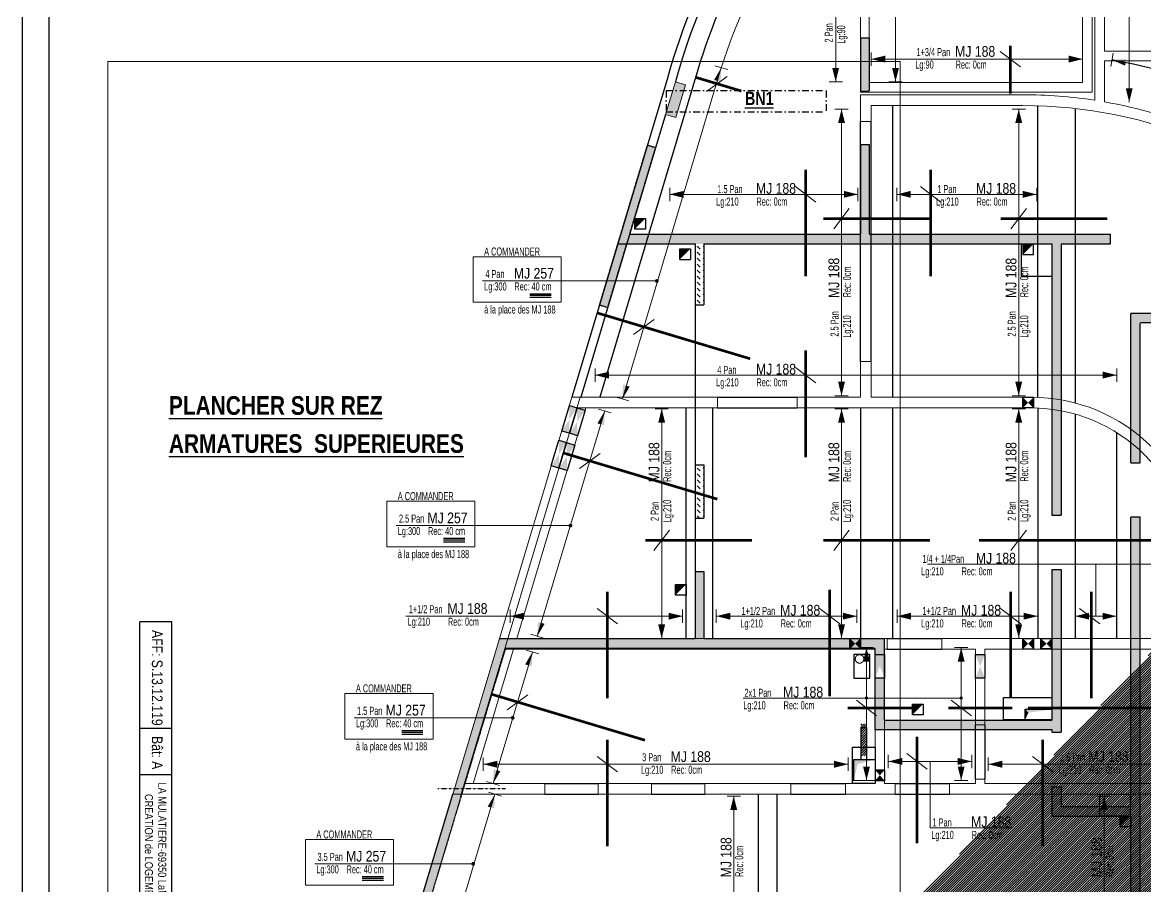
# Model space of a CAD drawing. Header units: millimetres. Extents: x 24633 to 31092, y -49771 to -45571.
# Drawn here: x 24633 to 26738, y -48162 to -46543 of the extents above; entities that cross this region are included whole.
import ezdxf
from ezdxf.enums import TextEntityAlignment as Align

# ---------------------------------------------------------------- set-up
doc = ezdxf.new("R2010")
doc.units = ezdxf.units.MM
for name, pattern in [('CACHE', [9.525, 6.35, -3.175]), ('CACHEX2', [19.05, 12.7, -6.35]), ('TIRETPTX2', [50.8, 25.4, -12.7, 0, -12.7])]:
    doc.linetypes.add(name, pattern=pattern)
for name, color, linetype in [('01_ARMA_INF', 50, 'Continuous'), ('01_cote_gen', 4, 'Continuous'), ('01_fenetres', 171, 'Continuous'), ('01_linteaux', 2, 'Continuous'), ('01_murs_sup', 2, 'CACHEX2'), ('01_poch_BN', 9, 'Continuous'), ('01_poch_poteaux', 250, 'Continuous'), ('01_resv', 32, 'Continuous'), ('01_texte', 230, 'Continuous'), ('prlm-CALORIFUGE', 114, 'Continuous')]:
    doc.layers.add(name, color=color, linetype=linetype)
doc.layers.add('01_murs_coup', color=5, linetype='Continuous', lineweight=60)
doc.layers.add('01_résv', color=32, linetype='Continuous', lineweight=9)
doc.styles.add('impact', font='impact.ttf')
doc.styles.add('PATIO', font='ARIALN.TTF')
doc.styles.add('STYLE2', font='ARIALN.TTF')
doc.styles.add('Titre', font='ariblk.ttf')
pattern_1 = [(135, (-12936.2255, -36505.928), (-11.2253202, 9e-16), [7.9375, -7.9375])]

msp = doc.modelspace()

# ---------------------------------------------------------------- hatches: boundary and pattern name
at = {"layer": '01_murs_sup'}
h = msp.add_hatch(dxfattribs=at)
h.set_pattern_fill('DASH', color=256, scale=2.5, angle=135)
h.set_pattern_definition(pattern_1)
h.paths.add_polyline_path([(26619.22, -45825.61), (26614.34, -45810.36, 0.053996), (26373.87, -45928.81), (26382.98, -45941.97, -0.0537335)])
h.paths.add_polyline_path([(26220.1, -46065.36, -0.0212749), (26300.78, -45998.91), (26291.66, -45985.75, 0.0228439), (26204.1, -46058.25), (26204.1, -46271.71), (26220.1, -46271.71)])
h.paths.add_polyline_path([(27574.11, -45735.74), (27098.07, -45735.74), (27098.07, -45751.74), (27558.11, -45751.74), (27558.11, -45795.75), (27574.11, -45795.75)])
h.paths.add_polyline_path([(27887.11, -46130.75), (27574.11, -46130.75), (27574.11, -46095.75), (27558.11, -46095.75), (27558.11, -46531.73), (27510.11, -46531.73), (27510.11, -46551.73), (27558.11, -46551.73), (27558.11, -46939.73), (27523.11, -46939.73), (27523.11, -46957.73), (27936.11, -46957.73), (27936.11, -46939.73), (27576.11, -46939.73), (27576.11, -46146.75), (27871.11, -46146.75), (27871.11, -46203.76), (27887.11, -46203.76)])
h = msp.add_hatch(dxfattribs=at)
h.set_pattern_fill('DASH', color=256, scale=2.5, angle=135)
h.set_pattern_definition(pattern_1)
h.paths.add_polyline_path([(26826.11, -45769.9, -0.0351438), (26997.67, -45751.75), (26997.67, -45744.68), (26997.52, -45735.74, 0.0587084), (26709.58, -45779.89), (26714.46, -45795.14, -0.0191623), (26806.11, -45773.63), (26806.11, -46614.68), (27015.11, -46614.68), (27015.11, -46939.73), (26774.11, -46939.73), (26774.11, -46957.73), (27033.11, -46957.73), (27033.11, -46909.73), (27208.11, -46909.73), (27208.11, -46706.73), (27373.11, -46706.73), (27373.11, -46909.73), (27393.11, -46909.73), (27393.11, -46684.73), (27373.11, -46684.73), (27373.11, -46690.73), (27033.11, -46690.73), (27033.11, -46350.73), (27373.11, -46350.73), (27373.11, -46551.73), (27408.11, -46551.73), (27408.11, -46531.73), (27393.11, -46531.73), (27393.11, -46330.73), (27015.11, -46330.73), (27015.11, -46596.68), (26826.11, -46596.68)])
h.paths.add_polyline_path([(27106.11, -46710.73), (27106.11, -46889.73), (27033.11, -46889.73), (27033.11, -46710.73)], flags=16)
h.paths.add_polyline_path([(27188.11, -46710.73), (27188.11, -46889.73), (27124.11, -46889.73), (27124.11, -46710.73)], flags=16)
h.paths.add_polyline_path([(27960.11, -46330.73), (27887.11, -46330.73), (27887.11, -46303.76), (27871.11, -46303.76), (27871.11, -46346.73), (27960.11, -46346.73)])
h.paths.add_polyline_path([(28235.11, -46330.73), (28060.11, -46330.73), (28060.11, -46346.73), (28235.11, -46346.73)], flags=17)
h.paths.add_polyline_path([(28581.11, -46130.73), (28565.11, -46130.73), (28565.11, -46330.73), (28435.11, -46330.73), (28435.11, -46346.73), (28565.11, -46346.73), (28565.11, -46939.73), (28038.11, -46939.73), (28038.11, -46957.73), (28581.11, -46957.73)])
h = msp.add_hatch(dxfattribs=at)
h.set_pattern_fill('DASH', color=256, scale=2.5, angle=135)
h.set_pattern_definition(pattern_1)
h.paths.add_polyline_path([(26220.1, -46571.71), (26204.1, -46571.71), (26204.1, -46671.71), (26220.1, -46671.71)])
h.paths.add_polyline_path([(26220.1, -46771.71), (26204.1, -46771.71), (26204.1, -46939.73), (25771.31, -46939.73), (25820.07, -46777.3), (25804.75, -46772.7), (25714.72, -47072.62), (25730.04, -47077.22), (25765.91, -46957.73), (25894.07, -46957.73), (25910.07, -46957.73), (26562.11, -46957.73), (26562.11, -47465.73), (26580.11, -47465.73), (26580.11, -46957.73), (26672.11, -46957.73), (26672.11, -46939.73), (26220.1, -46939.73)])
h = msp.add_hatch(dxfattribs=at)
h.set_pattern_fill('DASH', color=256, scale=2.5, angle=135)
h.set_pattern_definition(pattern_1)
h.paths.add_polyline_path([(25910.07, -46957.73), (25894.07, -46957.73), (25894.07, -47071.71), (25910.07, -47071.71)])
h = msp.add_hatch(dxfattribs=at)
h.set_pattern_fill('DASH', color=256, scale=2.5, angle=135)
h.set_pattern_definition(pattern_1)
h.paths.add_polyline_path([(27805.51, -47087.73), (26710.11, -47087.73), (26710.11, -47367.73), (26728.11, -47367.73), (26728.11, -47105.73), (27185.11, -47105.73), (27185.11, -47373.73), (27558.11, -47373.73), (27558.11, -47698.73), (27495.11, -47698.73), (27495.11, -47714.73), (27558.11, -47714.73), (27558.11, -47922.74), (27574.11, -47922.74), (27574.11, -47714.73), (27782.11, -47714.73), (27782.11, -47698.73), (27576.11, -47698.73), (27576.11, -47355.73), (27203.11, -47355.73), (27203.11, -47105.73), (27805.51, -47105.73)])
h.paths.add_polyline_path([(26728.11, -47469.73), (26710.11, -47469.73), (26710.11, -48011.63), (26580.11, -48011.63), (26580.11, -47974.73), (26562.11, -47974.73), (26562.11, -48029.63), (26710.11, -48029.63), (26710.11, -48387.71), (26517.11, -48387.97), (26517.11, -48403.97), (26710.11, -48403.71), (26710.11, -48663.71), (27297.11, -48663.71), (27297.11, -48447.73), (27281.11, -48447.73), (27281.11, -48647.71), (26728.11, -48647.71)])
h.paths.add_polyline_path([(27297.11, -47714.73), (27395.11, -47714.73), (27395.11, -47698.73), (27281.11, -47698.73), (27186.59, -47698.73), (27186.59, -47714.73), (27281.11, -47714.73), (27281.11, -47747.73), (27297.11, -47747.73)], flags=17)
h = msp.add_hatch(dxfattribs=at)
h.set_pattern_fill('DASH', color=256, scale=2.5, angle=135)
h.set_pattern_definition(pattern_1)
h.paths.add_polyline_path([(25910.07, -47371.71), (25894.07, -47371.71), (25894.07, -47471.71), (25910.07, -47471.71)])
h = msp.add_hatch(dxfattribs=at)
h.set_pattern_fill('DASH', color=256, scale=2.5, angle=135)
h.set_pattern_definition(pattern_1)
h.paths.add_polyline_path([(26580.11, -47567.73), (26562.11, -47567.73), (26562.11, -47849.73), (26249.07, -47849.73), (26249.07, -47697.73), (25910.07, -47697.73), (25910.07, -47571.71), (25894.07, -47571.71), (25894.07, -47697.73), (25527.07, -47697.73), (25237.1, -48663.71), (26028.07, -48663.71), (26028.07, -48403.71), (26217.11, -48403.71), (26217.11, -48387.71), (26012.07, -48387.71), (26012.07, -48647.71), (25258.61, -48647.71), (25538.38, -47715.73), (26231.07, -47715.73), (26231.07, -47867.73), (26562.11, -47867.73), (26562.11, -47872.73), (26580.11, -47872.73)])
at = {"layer": '01_poch_poteaux'}
h = msp.add_hatch(color=256, dxfattribs=at)
h.dxf.hatch_style = 1
h.paths.add_polyline_path([(25876.01, -46660.03), (25856.85, -46654.28), (25838.53, -46715.31), (25857.69, -46721.06)])
at = {"layer": '01_résv'}
h = msp.add_hatch(dxfattribs=at)
h.set_pattern_fill('ANSI31', color=256)
h.set_pattern_definition([(45, (22372.7475, -51232.9677), (-2.245064, 2.245064), [])])
h.paths.add_polyline_path([(28613.02, -47196.73), (28613.02, -47226.77), (28623.02, -47226.77), (28623.02, -47196.8)], flags=17)
h.paths.add_polyline_path([(26984.75, -46665.65), (26984.75, -46735.65), (26994.75, -46735.65), (26994.75, -46665.65)])
h.paths.add_polyline_path([(27215.94, -47126.1), (27216.34, -47186.1), (27226.34, -47186.1), (27225.94, -47126.1)], flags=17)
h.paths.add_polyline_path([(26985.48, -47121.01), (26915.48, -47121.01), (26915.48, -47131.01), (26985.48, -47131.01)], flags=17)
h.paths.add_polyline_path([(27005.48, -47121.01), (27065.48, -47121.01), (27065.48, -47131.01), (27005.48, -47131.01)], flags=17)
h.paths.add_polyline_path([(26204.56, -47916.58), (26204.56, -47856.58), (26214.56, -47856.58), (26214.56, -47916.58)], flags=17)
h.paths.add_polyline_path([(26935.81, -46586.64), (26875.81, -46586.64), (26875.81, -46576.64), (26935.81, -46576.64)])
edge = h.paths.add_edge_path()
edge.add_line((29218.69, -47274.71), (29258.69, -47274.71))
edge.add_line((29258.69, -47274.71), (29287.3, -47303))
edge.add_line((29287.3, -47303), (29290.45, -47299.85))
edge.add_line((29290.45, -47299.85), (29293.82, -47296.48))
edge.add_line((29293.82, -47296.48), (29294.37, -47295.93))
edge.add_line((29294.37, -47295.93), (29259.71, -47261.27))
edge.add_line((29219.04, -47274.71), (29219.04, -47264.71))
edge.add_line((29219.04, -47264.71), (29263.16, -47264.71))
edge.add_line((28610.74, -46841.58), (28610.64, -46841.58))
edge.add_line((28610.64, -46841.58), (28610.65, -46818.53))
edge.add_line((28610.65, -46818.53), (28620.65, -46818.53))
edge.add_line((28620.65, -46818.53), (28620.75, -46848.57))
edge.add_line((28620.75, -46848.57), (28610.64, -46848.51))
edge.add_line((27587.89, -46841.58), (27587.79, -46841.58))
edge.add_line((27587.79, -46841.58), (27587.79, -46811.58))
edge.add_line((27587.79, -46811.58), (27597.79, -46811.58))
edge.add_line((27597.79, -46811.58), (27597.79, -46841.58))
edge.add_line((27597.79, -46841.58), (27587.79, -46841.58))
edge.add_line((25896.58, -48618.71), (25979.98, -48618.73))
edge.add_line((25979.98, -48618.73), (25980.38, -48628.69))
edge.add_line((25980.38, -48628.69), (25900.38, -48628.67))
edge.add_line((25900.38, -48628.67), (25899.97, -48622.07))
h.paths.add_polyline_path([(29294.55, -46743.81), (29287.48, -46736.74), (29258.8, -46765.03), (29218.8, -46765.03), (29218.8, -46775.03), (29262.94, -46775.03)])

# ---------------------------------------------------------------- linework, layer by layer
at = {"layer": '01_ARMA_INF', "linetype": 'CACHE', "lineweight": 0, "ltscale": 4, "const_width": 5, "flags": 128}
for points in [[(26484.48, -46586.52), (26484.48, -46676.52)], [(25894.45, -46645.66), (25980.66, -46671.5)], [(26100.97, -46818.76), (26100.97, -47018.76)], [(26335.09, -46818.76), (26335.09, -47018.76)], [(26134.2, -46910.78), (26334.2, -46910.78)], [(26466.22, -46910.78), (26666.22, -46910.78)], [(25709.82, -47086.92), (25996.94, -47172.96)], [(26100.97, -47157.37), (26100.97, -47357.37)], [(25648.45, -47349.93), (25935.57, -47435.98)], [(25800.46, -47513.1), (26000.46, -47513.1)], [(26134.2, -47513.1), (26334.2, -47513.1)], [(26426.11, -47513.1), (26926.11, -47513.1)], [(26146.34, -47605.57), (26146.34, -47805.57)], [(25729.66, -47609.01), (25729.66, -47809.01)], [(26485.23, -47609.01), (26485.23, -47809.01)], [(26636.15, -47609.01), (26636.15, -47809.01)], [(25512.88, -47801.57), (25800, -47887.62)], [(26179.88, -47827.22), (26299.88, -47827.22)], [(26368.1, -47827.22), (26488.1, -47827.22)], [(26517.43, -47827.22), (26907.44, -47827.22)], [(25729.66, -47886.38), (25729.66, -48086.38)], [(26309.43, -47881.01), (26309.43, -48081.01)], [(26545.13, -47886.38), (26545.13, -48086.38)]]:
    msp.add_lwpolyline(points, dxfattribs=at)
at = {"layer": '01_cote_gen'}
for p in [(24633.43, -48285.95), (24633.43, -49770.95)]:
    msp.add_line(p, (24633.43, -45570.95), dxfattribs=at)
at = {"layer": '01_fenetres', "ltscale": 30}
for p, q in [((24853.11, -48665.85), (24853.11, -47665.85)), ((24913.11, -47665.85), (24863.11, -47665.85)), ((24913.11, -48665.85), (24913.11, -47665.85)), ((24913.11, -47865.85), (24853.11, -47865.85)), ((24913.11, -47952.28), (24853.11, -47952.28))]:
    msp.add_line(p, q, dxfattribs=at)
at = {"layer": '01_linteaux'}
for p, q in [((25841.51, -46649.74), (25662.94, -47245.09)), ((25889.72, -46663.01), (25715.14, -47245.09)), ((26264.1, -47245.09), (26264.1, -46698.4)), ((26536.11, -47245.31), (26536.11, -46698.87)), ((25838.63, -46715.72), (25679.65, -47245.09)), ((26606.11, -46704.03), (26606.11, -47255.78)), ((26204.1, -47178.4), (26204.1, -46728.4)), ((26224.1, -47178.4), (26224.1, -46728.4)), ((25936.07, -47245.09), (26085.07, -47245.09)), ((25877.07, -47696.73), (25877.07, -47265.09)), ((25927.07, -47696.73), (25927.07, -47265.09)), ((25936.07, -47265.09), (26085.07, -47265.09)), ((26204.1, -47265.09), (26204.1, -47696.73)), ((26264.1, -47696.73), (26264.1, -47265.09)), ((26536.11, -47265.33), (26536.11, -47696.73)), ((26606.11, -47276.52), (26606.11, -47696.73)), ((26684.11, -47696.73), (26684.11, -47311.33)), ((26254.07, -47696.73), (26356.07, -47696.73)), ((26254.07, -47716.73), (26356.07, -47716.73)), ((26419.07, -47960.73), (26419.07, -47858.73)), ((26437.07, -47858.73), (26437.07, -47960.73)), ((25612.05, -47968.73), (25712.05, -47968.73)), ((25812.05, -47968.73), (25912.05, -47968.73)), ((26073.44, -47968.73), (26175.44, -47968.73)), ((26268.55, -47968.73), (26370.55, -47968.73)), ((25237.1, -48663.71), (25439.72, -47988.73)), ((25612.05, -47988.73), (25712.05, -47988.73)), ((25812.05, -47988.73), (25912.05, -47988.73)), ((26012.07, -47988.73), (26012.07, -48638.71)), ((26047.07, -47988.73), (26047.07, -48385.69)), ((26073.44, -47988.73), (26175.44, -47988.73)), ((26268.55, -47988.73), (26370.55, -47988.73))]:
    msp.add_line(p, q, dxfattribs=at)
at = {"layer": '01_linteaux', "linetype": 'TIRETPTX2', "ltscale": 0.5}
for p, q in [((25839.47, -46670.62), (26139.47, -46670.62)), ((25839.47, -46670.62), (25839.47, -46710.62)), ((26139.47, -46670.62), (26139.47, -46710.62)), ((25839.47, -46710.62), (26139.47, -46710.62))]:
    msp.add_line(p, q, dxfattribs=at)
at = {"layer": '01_linteaux', "linetype": 'TIRETPTX2', "ltscale": 0.01}
msp.add_line((25538.38, -47978.73), (25412.07, -47978.73), dxfattribs=at)
at = {"layer": '01_linteaux'}
for radius, start, end in [(1243.96, 150.25949, 164.61784), (1193.96, 147.95599, 164.61784), (1227.96, 150.28537, 164.63513)]:
    msp.add_arc((27040.91, -46979.71), radius, start, end, dxfattribs=at)
at = {"layer": '01_murs_coup', "linetype": 'Continuous', "lineweight": 18}
for p, q in [((26661.15, -46596.68), (26661.15, -46214.4)), ((26661.15, -46596.68), (26661.15, -46214.4)), ((26661.15, -46214.4), (26661.15, -46596.68)), ((26643.15, -46688.84), (26643.15, -46232.4)), ((26620.1, -46255.4), (26620.1, -46655.4)), ((26638.1, -46237.4), (26638.1, -46673.4)), ((26204.1, -46510.4), (26204.1, -46673.4)), ((26220.1, -46510.4), (26220.1, -46655.4)), ((26661.15, -46596.68), (27015.11, -46596.68)), ((26661.15, -46614.68), (27015.11, -46614.68)), ((26661.15, -46688.75), (26661.15, -46614.68)), ((26661.15, -46691.81), (26661.15, -46614.68)), ((25856.94, -46653.99), (25838.53, -46715.31)), ((25856.94, -46653.99), (25876.1, -46659.74)), ((26620.1, -46655.4), (26220.1, -46655.4)), ((25876.1, -46659.74), (25857.69, -46721.06)), ((26638.1, -46673.4), (26204.1, -46673.4)), ((26507.61, -46678.4), (26204.1, -46678.4)), ((26204.1, -46678.4), (26204.1, -46728.4)), ((26507.61, -46698.4), (26224.1, -46698.4)), ((26224.1, -46698.4), (26224.1, -46728.4)), ((25838.53, -46715.31), (25857.69, -46721.06)), ((26204.1, -46728.4), (26224.1, -46728.4)), ((26224.1, -47178.4), (26204.1, -47178.4)), ((26204.1, -47178.4), (26204.1, -47245.09)), ((26224.1, -47245.09), (26224.1, -47178.4)), ((25662.95, -47245.09), (25237.1, -48663.71)), ((25454.09, -47993.04), (25678.6, -47245.09)), ((25936.07, -47245.09), (25662.94, -47245.09)), ((25678.6, -47245.09), (25662.94, -47245.09)), ((25936.07, -47245.09), (25936.07, -47265.09)), ((26204.1, -47245.09), (26085.07, -47245.09)), ((26085.07, -47245.09), (26085.07, -47265.09)), ((26523.8, -47245.09), (26224.1, -47245.09)), ((25559.74, -47696.73), (25689.31, -47265.09)), ((25936.07, -47265.09), (25673.65, -47265.09)), ((26523.8, -47265.09), (26085.07, -47265.09)), ((25544.08, -47696.73), (26254.07, -47696.73)), ((26254.07, -47716.73), (26254.07, -47696.73)), ((26356.07, -47696.73), (26824.1, -47696.73)), ((26356.07, -47716.73), (26356.07, -47696.73)), ((25478.09, -47968.73), (25553.73, -47716.73)), ((25538.07, -47716.73), (26231.07, -47716.73)), ((26231.07, -47968.73), (26231.07, -47716.73)), ((26249.07, -47716.73), (26254.07, -47716.73)), ((26249.07, -47968.73), (26249.07, -47716.73)), ((26356.07, -47716.73), (26419.07, -47716.73)), ((26419.07, -47858.73), (26419.07, -47716.73)), ((26437.07, -47716.73), (26824.1, -47716.73)), ((26437.07, -47858.73), (26437.07, -47716.73)), ((26437.07, -47858.73), (26419.07, -47858.73)), ((26419.07, -47968.73), (26419.07, -47960.73)), ((26437.07, -47960.73), (26419.07, -47960.73)), ((26437.07, -47968.73), (26437.07, -47960.73)), ((25462.43, -47968.73), (25612.05, -47968.73)), ((25478.09, -47968.73), (25612.05, -47968.73)), ((25612.05, -47968.73), (25612.05, -47988.73)), ((25712.05, -47968.73), (25812.05, -47968.73)), ((25712.05, -47968.73), (25712.05, -47988.73)), ((25812.05, -47968.73), (25812.05, -47988.73)), ((25912.05, -47968.73), (26073.44, -47968.73)), ((25912.05, -47968.73), (25912.05, -47988.73)), ((26073.44, -47988.73), (26073.44, -47968.73)), ((26175.44, -47968.73), (26231.07, -47968.73)), ((26175.44, -47968.73), (26175.44, -47988.73)), ((26249.07, -47968.73), (26268.55, -47968.73)), ((26268.55, -47988.73), (26268.55, -47968.73)), ((26370.55, -47968.73), (26419.07, -47968.73)), ((26370.55, -47988.73), (26370.55, -47968.73)), ((26437.07, -47968.73), (26824.1, -47968.73)), ((25439.72, -47988.73), (25612.05, -47988.73)), ((25712.05, -47988.73), (25812.05, -47988.73)), ((25912.05, -47988.73), (26073.44, -47988.73)), ((26175.44, -47988.73), (26268.55, -47988.73)), ((26370.55, -47988.73), (27316.01, -47988.73))]:
    msp.add_line(p, q, dxfattribs=at)
for points in [[(25478.13, -46981.82), (25643.09, -46981.82), (25643.09, -47067.22), (25478.13, -47067.22)], [(25316.26, -47440.01), (25481.22, -47440.01), (25481.22, -47525.41), (25316.26, -47525.41)], [(25237.78, -47800.18), (25402.74, -47800.18), (25402.74, -47885.59), (25237.78, -47885.59)], [(25163.66, -48073.79), (25328.62, -48073.79), (25328.62, -48159.2), (25163.66, -48159.2)]]:
    msp.add_lwpolyline(points, close=True, dxfattribs=at)
for centre, radius, start, end in [((26507.61, -47563.9), 885.5, 81.19582, 90), ((26507.61, -47563.9), 865.5, 0, 90), ((26507.61, -47563.9), 885.5, 55.0317, 80.01528), ((26523.84, -47565.35), 320.26, 359.7314, 90.00782), ((26523.84, -47565.35), 300.26, 359.72104, 90.00834)]:
    msp.add_arc(centre, radius, start, end, dxfattribs=at)
at = {"layer": '01_murs_sup', "ltscale": 0.05}
for p, q in [((26204.1, -46571.71), (26204.1, -46671.71)), ((26204.1, -46571.71), (26220.1, -46571.71)), ((26220.1, -46571.71), (26220.1, -46671.71)), ((26204.1, -46671.71), (26220.1, -46671.71)), ((25714.72, -47072.62), (25804.75, -46772.7)), ((25771.31, -46939.73), (25820.07, -46777.3)), ((25804.75, -46772.7), (25820.07, -46777.3)), ((26204.1, -46771.71), (26204.1, -46939.73)), ((26204.1, -46771.71), (26220.1, -46771.71)), ((26220.1, -46771.71), (26220.1, -46939.73)), ((25771.31, -46939.73), (26204.1, -46939.73)), ((26220.1, -46939.73), (26672.11, -46939.73)), ((26672.11, -46957.73), (26672.11, -46939.73)), ((25730.04, -47077.22), (25765.91, -46957.73)), ((25749.24, -46957.73), (25894.07, -46957.73)), ((25894.07, -46957.73), (25894.07, -47071.71)), ((25910.07, -46957.73), (25910.07, -47071.71)), ((25910.07, -46957.73), (26562.11, -46957.73)), ((26562.11, -46957.73), (26562.11, -47465.73)), ((26562.11, -46957.73), (26562.11, -47465.73)), ((26580.11, -46957.73), (26580.11, -47465.73)), ((26580.11, -46957.73), (26580.11, -47465.73)), ((26580.11, -46957.73), (26672.11, -46957.73)), ((25730.04, -47077.22), (25714.72, -47072.62)), ((25894.07, -47071.71), (25894.07, -47471.71)), ((25894.07, -47071.71), (25910.07, -47071.71)), ((26710.11, -47087.73), (27805.51, -47087.73)), ((26710.11, -47367.73), (26710.11, -47087.73)), ((26728.11, -47367.73), (26728.11, -47105.73)), ((27185.11, -47105.73), (26728.11, -47105.73)), ((25894.07, -47371.71), (25910.07, -47371.71)), ((25910.07, -47371.71), (25910.07, -47471.71)), ((26710.11, -47367.73), (26728.11, -47367.73)), ((25894.07, -47471.71), (25894.07, -47697.73)), ((25894.07, -47471.71), (25910.07, -47471.71)), ((26562.11, -47465.73), (26580.11, -47465.73)), ((26728.11, -47469.73), (26710.11, -47469.73)), ((26710.11, -48011.63), (26710.11, -47469.73)), ((26728.11, -48647.71), (26728.11, -47469.73)), ((25894.07, -47571.71), (25910.07, -47571.71)), ((25910.07, -47571.71), (25910.07, -47697.73)), ((26562.11, -47567.73), (26562.11, -47849.73)), ((26562.11, -47567.73), (26580.11, -47567.73)), ((26580.11, -47567.73), (26580.11, -47872.73)), ((25894.07, -47697.73), (25527.07, -47697.73)), ((26249.07, -47697.73), (25910.07, -47697.73)), ((26249.07, -47849.73), (26249.07, -47697.73)), ((25538.38, -47715.73), (25258.61, -48647.71)), ((26231.07, -47715.73), (25538.38, -47715.73)), ((26231.07, -47867.73), (26231.07, -47715.73)), ((26249.07, -47849.73), (26562.11, -47849.73)), ((26231.07, -47867.73), (26562.11, -47867.73)), ((26562.11, -47867.73), (26562.11, -47872.73)), ((26562.11, -47872.73), (26580.11, -47872.73)), ((26562.11, -47974.73), (26562.11, -48029.63)), ((26562.11, -47974.73), (26580.11, -47974.73)), ((26580.11, -47974.73), (26580.11, -48011.63)), ((26580.11, -48011.63), (26710.11, -48011.63)), ((26562.11, -48029.63), (26710.11, -48029.63)), ((26710.11, -48388.01), (26710.11, -48029.73))]:
    msp.add_line(p, q, dxfattribs=at)
at = {"layer": '01_poch_BN'}
msp.add_line((24913.11, -47665.85), (24853.11, -47665.85), dxfattribs=at)
at = {"layer": '01_resv'}
for p, q in [((25781.1, -46930.08), (25781.1, -46910.08)), ((25781.1, -46910.08), (25801.1, -46910.08)), ((25801.1, -46930.08), (25781.1, -46930.08)), ((25801.1, -46910.08), (25801.1, -46930.08)), ((25865.12, -46987.07), (25865.12, -46967.07)), ((25865.12, -46967.07), (25885.12, -46967.07)), ((25885.12, -46967.07), (25885.12, -46987.07)), ((26508.14, -46957.97), (26508.14, -46977.97)), ((26508.14, -46957.97), (26528.14, -46957.97)), ((26528.14, -46977.97), (26528.14, -46957.97)), ((25865.12, -46987.07), (25885.12, -46987.07)), ((26508.14, -46977.97), (26528.14, -46977.97)), ((26508.04, -47245.12), (26528.01, -47245.12)), ((26508.04, -47265.08), (26508.04, -47245.12)), ((26528.01, -47245.12), (26528.01, -47265.08)), ((25643.95, -47308.38), (25658.32, -47260.49)), ((25672.69, -47264.8), (25658.31, -47312.69)), ((25658.31, -47312.69), (25672.69, -47264.8)), ((25658.32, -47260.49), (25672.69, -47264.8)), ((25672.69, -47264.8), (25688.01, -47269.4)), ((26528.01, -47265.08), (26508.04, -47265.08)), ((25688.01, -47269.4), (25673.64, -47317.29)), ((25658.31, -47312.69), (25643.95, -47308.38)), ((25624.27, -47373.68), (25638.64, -47325.79)), ((25638.64, -47325.79), (25653.14, -47330.15)), ((25638.64, -47378), (25653.01, -47330.11)), ((25653.14, -47330.15), (25638.7, -47378.02)), ((25653.01, -47330.11), (25668.4, -47334.73)), ((25673.64, -47317.29), (25658.31, -47312.69)), ((25668.4, -47334.73), (25654.03, -47382.62)), ((25638.7, -47378.02), (25624.27, -47373.68)), ((25654.03, -47382.62), (25638.64, -47378)), ((25857.07, -47595.73), (25877.07, -47595.73)), ((25857.07, -47615.73), (25857.07, -47595.73)), ((25877.07, -47595.73), (25877.07, -47615.73)), ((25877.07, -47615.73), (25857.07, -47615.73)), ((26184.1, -47696.73), (26204.1, -47696.73)), ((26184.1, -47716.73), (26184.1, -47696.73)), ((26204.1, -47696.73), (26204.1, -47716.73)), ((26508.04, -47716.73), (26508.04, -47696.76)), ((26508.04, -47696.76), (26528.01, -47696.76)), ((26528.01, -47696.76), (26528.01, -47716.72)), ((26542.04, -47716.7), (26542.04, -47696.73)), ((26542.04, -47696.73), (26562.11, -47696.73)), ((26562.11, -47696.73), (26562.11, -47716.69)), ((26204.1, -47716.73), (26184.1, -47716.73)), ((26231.07, -47771.65), (26231.07, -47726.73)), ((26231.07, -47726.73), (26249.07, -47726.73)), ((26249.07, -47726.73), (26249.07, -47771.65)), ((26419.07, -47726.73), (26437.07, -47726.73)), ((26419.07, -47771.65), (26419.07, -47726.73)), ((26437.07, -47726.73), (26437.07, -47771.65)), ((26528.01, -47716.72), (26508.04, -47716.72)), ((26562.11, -47716.69), (26542.04, -47716.69)), ((26249.07, -47771.65), (26231.07, -47771.65)), ((26437.07, -47771.65), (26419.07, -47771.65)), ((26301.07, -47819.74), (26321.07, -47819.74)), ((26301.07, -47839.74), (26301.07, -47819.74)), ((26321.07, -47819.74), (26321.07, -47839.74)), ((26512.11, -47849.64), (26512.11, -47829.64)), ((26512.11, -47829.64), (26562.11, -47829.64)), ((26562.11, -47829.64), (26562.11, -47849.64)), ((26321.07, -47839.74), (26301.07, -47839.74)), ((26562.11, -47849.64), (26512.11, -47849.64)), ((26205.06, -47923.73), (26205.06, -47863.73)), ((26205.06, -47863.73), (26215.06, -47863.73)), ((26215.06, -47863.73), (26215.06, -47923.73)), ((26191.07, -47963.73), (26191.07, -47923.73)), ((26191.07, -47923.73), (26231.07, -47923.73)), ((26231.07, -47923.73), (26231.07, -47963.34)), ((26231.07, -47943.34), (26249.07, -47943.34)), ((26249.07, -47943.73), (26249.07, -47963.73)), ((26231.07, -47963.34), (26191.07, -47963.73)), ((26231.07, -47963.34), (26249.07, -47963.34)), ((26690.11, -48049.73), (26690.11, -48029.73)), ((26690.11, -48029.73), (26710.11, -48029.73)), ((26710.11, -48029.73), (26710.11, -48049.73)), ((26710.11, -48049.73), (26690.11, -48049.73))]:
    msp.add_line(p, q, dxfattribs=at)
for points in [[(26505.58, -46957.76), (26562.59, -46957.73), (26562.59, -47018.73), (26505.58, -47018.73)], [(26191.61, -47771.65), (26221, -47771.65), (26221, -47726.73), (26191.61, -47726.73)], [(26471.59, -47807.64), (26562.59, -47807.64), (26562.59, -47849.64), (26471.59, -47849.64)], [(26189.07, -47900.65), (26231.07, -47900.65), (26231.07, -47968.73), (26189.07, -47968.73)], [(26652.59, -47988.73), (26709.22, -47988.73), (26709.22, -48029.73), (26652.59, -48029.73)]]:
    msp.add_lwpolyline(points, close=True, dxfattribs=at)
for points in [[(25781.1, -46930.08), (25781.1, -46910.08), (25801.1, -46910.08)], [(25865.12, -46987.07), (25865.12, -46967.07), (25885.12, -46967.07)], [(26508.14, -46977.97), (26508.14, -46957.97), (26528.14, -46957.97)], [(26508.04, -47245.12), (26508.04, -47265.08), (26528.01, -47265.08), (26528.29, -47245.12)], [(25643.95, -47308.38), (25658.31, -47312.69), (25672.69, -47264.8), (25658.32, -47260.49)], [(25658.31, -47312.69), (25673.64, -47317.29), (25688.01, -47269.4), (25672.69, -47264.8)], [(25624.34, -47373.7), (25638.7, -47378.02), (25653.14, -47330.15), (25638.71, -47325.81)], [(25638.7, -47378.02), (25654.03, -47382.62), (25668.4, -47334.73), (25653.08, -47330.13)], [(25857.07, -47615.73), (25857.07, -47595.73), (25877.07, -47595.73)], [(26184.1, -47696.73), (26184.1, -47716.73), (26204.1, -47716.73), (26204.1, -47696.73)], [(26508.04, -47696.76), (26508.04, -47716.72), (26528.01, -47716.73), (26528.01, -47696.76)], [(26542.04, -47696.73), (26542.04, -47716.69), (26562.11, -47716.69), (26562.11, -47696.73)], [(26231.07, -47726.73), (26249.07, -47726.73), (26249.07, -47771.65), (26231.07, -47771.65)], [(26419.07, -47726.73), (26437.07, -47726.73), (26437.07, -47771.65), (26419.07, -47771.65)], [(26301.07, -47839.74), (26301.07, -47819.74), (26321.07, -47819.74)], [(26512.11, -47849.64), (26512.11, -47829.64), (26518.57, -47836.1)], [(26512.11, -47829.64), (26562.11, -47829.64), (26518.57, -47836.1)], [(26191.07, -47963.73), (26191.07, -47923.73), (26198.4, -47932.44)], [(26191.07, -47923.73), (26231.07, -47923.73), (26198.4, -47932.44)], [(26231.07, -47943.34), (26249.07, -47943.34), (26249.07, -47963.34), (26231.07, -47963.34)], [(26690.11, -48049.73), (26690.11, -48029.83), (26710.11, -48029.83)]]:
    msp.add_solid(points, dxfattribs=at)
at = {"layer": '01_résv'}
for p, q in [((24793.11, -48715.85), (24793.11, -46615.85)), ((26278.11, -46615.85), (24793.11, -46615.85)), ((26278.11, -46615.85), (26278.11, -48715.85))]:
    msp.add_line(p, q, dxfattribs=at)
at = {"layer": '01_texte'}
msp.add_line((24683.43, -49720.95), (24683.43, -45616.83), dxfattribs=at)
at = {"layer": '01_texte', "linetype": 'Continuous', "lineweight": 0}
for p, q in [((26707.37, -46692.32), (26707.37, -46214.4)), ((26157.32, -46654.21), (26157.32, -46237.33)), ((26269.41, -46654.21), (26269.41, -46255.4)), ((26204.1, -46599.14), (26204.1, -46624.1)), ((26224.1, -46599.14), (26224.1, -46624.1)), ((26224.1, -46611.62), (26620.1, -46611.62)), ((26465.44, -46597.12), (26503.51, -46626.13)), ((26620.1, -46599.14), (26620.1, -46624.1)), ((26677.2, -46600.74), (26672.83, -46625.31)), ((25931.09, -46623.98), (25955, -46631.14)), ((25914.95, -46672.1), (25953.67, -46643.96)), ((26144.84, -46654.21), (26169.8, -46654.21)), ((26256.93, -46654.21), (26281.89, -46654.21)), ((25757.62, -47248.33), (25929.25, -46673.88)), ((26155.79, -46705.35), (26180.75, -46705.35)), ((26168.27, -47242.22), (26168.27, -46705.35)), ((26487.8, -46705.35), (26512.76, -46705.35)), ((26500.28, -47242.22), (26500.28, -46705.35)), ((25846.29, -46852.52), (25846.29, -46877.48)), ((25846.29, -46865), (26198.89, -46865)), ((26081.94, -46850.49), (26120.01, -46879.5)), ((26198.89, -46852.52), (26198.89, -46877.48)), ((26271.9, -46852.52), (26271.9, -46877.48)), ((26271.9, -46865), (26534.08, -46865)), ((26316.06, -46850.49), (26354.13, -46879.5)), ((26534.08, -46852.52), (26534.08, -46877.48)), ((26153.76, -46929.82), (26182.77, -46891.74)), ((26485.78, -46929.82), (26514.79, -46891.74)), ((25495.61, -47027.22), (25823.92, -47027.22)), ((25778.6, -47127.4), (25817.31, -47099.26)), ((25706.43, -47191.12), (25706.43, -47216.08)), ((25706.43, -47203.6), (26683.9, -47203.6)), ((26081.94, -47189.1), (26120.01, -47218.1)), ((26683.9, -47191.12), (26683.9, -47216.08)), ((25745.67, -47244.75), (25769.58, -47251.91)), ((26155.79, -47242.22), (26180.75, -47242.22)), ((26487.8, -47242.22), (26512.76, -47242.22)), ((25712.65, -47267.21), (25736.56, -47274.37)), ((25818.76, -47266.63), (25843.72, -47266.63)), ((25831.24, -47696.73), (25831.24, -47266.63)), ((26155.79, -47266.63), (26180.75, -47266.63)), ((26168.27, -47696.73), (26168.27, -47266.63)), ((26487.8, -47266.63), (26512.76, -47266.63)), ((26500.28, -47696.73), (26500.28, -47266.63)), ((25598.14, -47692.81), (25724.61, -47270.79)), ((25677.1, -47378.81), (25715.81, -47350.67)), ((25333.73, -47485.41), (25662.04, -47485.41)), ((25816.73, -47532.14), (25845.74, -47494.07)), ((26153.76, -47532.14), (26182.77, -47494.07)), ((26485.78, -47532.14), (26514.79, -47494.07)), ((26802.87, -47557.7), (26329.32, -47557.7)), ((26644.89, -47655.24), (26644.89, -47557.7)), ((25547.32, -47642.76), (25547.32, -47667.72)), ((25710.62, -47640.73), (25748.7, -47669.74)), ((25870.57, -47642.76), (25870.57, -47667.72)), ((25933.59, -47642.76), (25933.59, -47667.72)), ((26127.3, -47640.73), (26165.37, -47669.74)), ((26196.94, -47642.76), (26196.94, -47667.72)), ((26272.48, -47642.76), (26272.48, -47667.72)), ((26466.19, -47640.73), (26504.26, -47669.74)), ((26535.83, -47642.76), (26535.83, -47667.72)), ((26606.11, -47642.76), (26606.11, -47667.72)), ((26614.03, -47640.73), (26652.1, -47669.74)), ((26683.66, -47642.76), (26683.66, -47667.72)), ((25547.32, -47655.24), (25351.8, -47655.24)), ((25547.32, -47655.24), (25870.57, -47655.24)), ((25933.59, -47655.24), (26196.94, -47655.24)), ((26272.48, -47655.24), (26535.83, -47655.24)), ((26683.66, -47655.24), (26606.11, -47655.24)), ((25586.18, -47689.22), (25610.09, -47696.39)), ((25818.76, -47696.73), (25843.72, -47696.73)), ((26155.79, -47696.73), (26180.75, -47696.73)), ((26487.8, -47696.73), (26512.76, -47696.73)), ((25515.23, -47968.73), (25589.04, -47722.43)), ((25577.08, -47718.85), (25600.99, -47726.01)), ((26202.58, -47714.13), (26227.54, -47714.13)), ((26215.06, -47714.13), (26215.06, -47963.01)), ((26380, -47714.13), (26404.96, -47714.13)), ((26392.48, -47714.13), (26392.48, -47963.01)), ((25541.52, -47830.45), (25580.24, -47802.31)), ((26392.48, -47808.56), (25984.22, -47808.56)), ((26196.02, -47812.72), (26234.09, -47841.73)), ((26373.44, -47812.72), (26411.51, -47841.73)), ((25255.25, -47845.58), (25553.88, -47845.58)), ((25710.62, -47918.1), (25748.7, -47947.11)), ((26255.85, -47914.76), (26255.85, -47939.72)), ((26290.39, -47912.73), (26328.46, -47941.74)), ((26412.29, -47914.76), (26412.29, -47939.72)), ((26526.09, -47918.1), (26564.16, -47947.11)), ((25497, -47920.13), (25497, -47945.09)), ((25497, -47932.61), (26180.56, -47932.61)), ((26180.56, -47920.13), (26180.56, -47945.09)), ((26255.85, -47927.24), (26412.29, -47927.24)), ((26334.07, -47927.24), (26334.07, -48051.49)), ((26443.32, -47920.13), (26443.32, -47945.09)), ((26443.32, -47932.61), (26820.67, -47932.61)), ((25503.27, -47965.15), (25527.18, -47972.31)), ((26202.58, -47963.01), (26227.54, -47963.01)), ((26380, -47963.01), (26404.96, -47963.01)), ((25323.69, -48639.98), (25518.86, -47988.73)), ((25506.91, -47985.15), (25530.82, -47992.31)), ((25953.76, -47992.29), (25978.72, -47992.29)), ((25966.24, -48634.92), (25966.24, -47992.29)), ((26648.01, -47992.29), (26672.97, -47992.29)), ((26660.49, -48634.92), (26660.49, -47992.29)), ((26334.07, -48051.49), (26487.58, -48051.49)), ((25181.14, -48119.19), (25479.76, -48119.19))]:
    msp.add_line(p, q, dxfattribs=at)
at = {"layer": '01_texte', "ltscale": 5}
for p, q in [((25584.49, -47051.12), (25624.26, -47051.12)), ((25584.49, -47054.1), (25624.26, -47054.1)), ((25584.49, -47057.58), (25624.26, -47057.58)), ((25422.62, -47509.31), (25462.39, -47509.31)), ((25422.62, -47512.29), (25462.39, -47512.29)), ((25422.62, -47515.77), (25462.39, -47515.77)), ((25344.14, -47869.48), (25383.91, -47869.48)), ((25344.14, -47872.46), (25383.91, -47872.46)), ((25344.14, -47875.94), (25383.91, -47875.94)), ((25270.02, -48143.09), (25309.79, -48143.09)), ((25270.02, -48146.07), (25309.79, -48146.07)), ((25270.02, -48149.55), (25309.79, -48149.55))]:
    msp.add_line(p, q, dxfattribs=at)
at = {"layer": '01_texte', "ltscale": 200, "const_width": 3.5}
for points in [[(25820.42, -47027.22, 1), (25823.92, -47027.22, 1)], [(25658.54, -47485.41, 1), (25662.04, -47485.41, 1)], [(25550.38, -47845.58, 1), (25553.88, -47845.58, 1)], [(25476.26, -48119.19, 1), (25479.76, -48119.19, 1)]]:
    msp.add_lwpolyline(points, format="xyb", close=True, dxfattribs=at)
at = {"layer": '01_texte', "linetype": 'Continuous', "lineweight": 0, "const_width": 3}
for points in [[(26213.56, -47808.56, 1), (26216.56, -47808.56, 1)], [(26390.98, -47808.56, 1), (26393.98, -47808.56, 1)]]:
    msp.add_lwpolyline(points, format="xyb", close=True, dxfattribs=at)
at = {"layer": '01_texte', "linetype": 'Continuous', "lineweight": 0}
msp.add_arc((27040.91, -46979.71), 1152.96, 147.95599, 164.61784, dxfattribs=at)
at = {"layer": '01_texte', "ltscale": 200}
msp.add_arc((26507.61, -47563.9), 965.5, 0, 80.01528, dxfattribs=at)
at = {"layer": '01_texte', "linetype": 'Continuous', "lineweight": 0}
for points in [[(26224.1, -46611.62), (26250.19, -46605.16), (26250.19, -46611.62)], [(26224.1, -46611.62), (26250.19, -46618.08), (26250.19, -46611.62)], [(26620.1, -46611.62), (26594, -46605.16), (26594, -46611.62)], [(26620.1, -46611.62), (26594, -46618.08), (26594, -46611.62)], [(26675.02, -46613.03), (26701.84, -46611.24), (26700.71, -46617.6)], [(26675.02, -46613.03), (26699.58, -46623.96), (26700.71, -46617.6)], [(25943.05, -46627.56), (25929.37, -46650.7), (25935.56, -46652.56)], [(25943.05, -46627.56), (25941.75, -46654.41), (25935.56, -46652.56)], [(26157.32, -46654.21), (26150.86, -46628.11), (26157.32, -46628.11)], [(26157.32, -46654.21), (26163.78, -46628.11), (26157.32, -46628.11)], [(26269.41, -46654.21), (26262.95, -46628.11), (26269.41, -46628.11)], [(26269.41, -46654.21), (26275.87, -46628.11), (26269.41, -46628.11)], [(26707.37, -46692.32), (26700.91, -46666.22), (26707.37, -46666.22)], [(26707.37, -46692.32), (26713.83, -46666.22), (26707.37, -46666.22)], [(26168.27, -46705.35), (26161.81, -46731.45), (26168.27, -46731.45)], [(26168.27, -46705.35), (26174.73, -46731.45), (26168.27, -46731.45)], [(26500.28, -46705.35), (26493.82, -46731.45), (26500.28, -46731.45)], [(26500.28, -46705.35), (26506.74, -46731.45), (26500.28, -46731.45)], [(25846.29, -46865), (25872.38, -46858.54), (25872.38, -46865)], [(25846.29, -46865), (25872.38, -46871.46), (25872.38, -46865)], [(26198.89, -46865), (26172.8, -46858.54), (26172.8, -46865)], [(26198.89, -46865), (26172.8, -46871.46), (26172.8, -46865)], [(26271.9, -46865), (26298, -46858.54), (26298, -46865)], [(26271.9, -46865), (26298, -46871.46), (26298, -46865)], [(26534.08, -46865), (26507.98, -46858.54), (26507.98, -46865)], [(26534.08, -46865), (26507.98, -46871.46), (26507.98, -46865)], [(25706.43, -47203.6), (25732.52, -47197.14), (25732.52, -47203.6)], [(25706.43, -47203.6), (25732.52, -47210.06), (25732.52, -47203.6)], [(26683.9, -47203.6), (26657.81, -47197.14), (26657.81, -47203.6)], [(26683.9, -47203.6), (26657.81, -47210.06), (26657.81, -47203.6)], [(25757.62, -47248.33), (25758.92, -47221.48), (25765.11, -47223.34)], [(25757.62, -47248.33), (25771.3, -47225.19), (25765.11, -47223.34)], [(26168.27, -47242.22), (26161.81, -47216.13), (26168.27, -47216.13)], [(26168.27, -47242.22), (26174.73, -47216.13), (26168.27, -47216.13)], [(26500.28, -47242.22), (26493.82, -47216.13), (26500.28, -47216.13)], [(26500.28, -47242.22), (26506.74, -47216.13), (26500.28, -47216.13)], [(25831.24, -47266.63), (25824.78, -47292.73), (25831.24, -47292.73)], [(25831.24, -47266.63), (25837.7, -47292.73), (25831.24, -47292.73)], [(26168.27, -47266.63), (26161.81, -47292.73), (26168.27, -47292.73)], [(26168.27, -47266.63), (26174.73, -47292.73), (26168.27, -47292.73)], [(26500.28, -47266.63), (26493.82, -47292.73), (26500.28, -47292.73)], [(26500.28, -47266.63), (26506.74, -47292.73), (26500.28, -47292.73)], [(25724.61, -47270.79), (25710.93, -47293.93), (25717.12, -47295.79)], [(25724.61, -47270.79), (25723.31, -47297.64), (25717.12, -47295.79)], [(25547.32, -47655.24), (25573.41, -47648.78), (25573.41, -47655.24)], [(25547.32, -47655.24), (25573.41, -47661.7), (25573.41, -47655.24)], [(25598.14, -47692.81), (25599.44, -47665.95), (25605.63, -47667.81)], [(25870.57, -47655.24), (25844.47, -47648.78), (25844.47, -47655.24)], [(25870.57, -47655.24), (25844.47, -47661.7), (25844.47, -47655.24)], [(25933.59, -47655.24), (25959.69, -47648.78), (25959.69, -47655.24)], [(25933.59, -47655.24), (25959.69, -47661.7), (25959.69, -47655.24)], [(26196.94, -47655.24), (26170.84, -47648.78), (26170.84, -47655.24)], [(26196.94, -47655.24), (26170.84, -47661.7), (26170.84, -47655.24)], [(26272.48, -47655.24), (26298.58, -47648.78), (26298.58, -47655.24)], [(26272.48, -47655.24), (26298.58, -47661.7), (26298.58, -47655.24)], [(26535.83, -47655.24), (26509.73, -47648.78), (26509.73, -47655.24)], [(26535.83, -47655.24), (26509.73, -47661.7), (26509.73, -47655.24)], [(26606.11, -47655.24), (26632.21, -47648.78), (26632.21, -47655.24)], [(26606.11, -47655.24), (26632.21, -47661.7), (26632.21, -47655.24)], [(26683.66, -47655.24), (26657.57, -47648.78), (26657.57, -47655.24)], [(26683.66, -47655.24), (26657.57, -47661.7), (26657.57, -47655.24)], [(25598.14, -47692.81), (25611.82, -47669.66), (25605.63, -47667.81)], [(25831.24, -47696.73), (25824.78, -47670.63), (25831.24, -47670.63)], [(25831.24, -47696.73), (25837.7, -47670.63), (25831.24, -47670.63)], [(26168.27, -47696.73), (26161.81, -47670.63), (26168.27, -47670.63)], [(26168.27, -47696.73), (26174.73, -47670.63), (26168.27, -47670.63)], [(26500.28, -47696.73), (26493.82, -47670.63), (26500.28, -47670.63)], [(26500.28, -47696.73), (26506.74, -47670.63), (26500.28, -47670.63)], [(25589.04, -47722.43), (25575.36, -47745.57), (25581.55, -47747.43)], [(25589.04, -47722.43), (25587.73, -47749.28), (25581.55, -47747.43)], [(26215.06, -47714.13), (26208.6, -47740.22), (26215.06, -47740.22)], [(26215.06, -47714.13), (26221.52, -47740.22), (26215.06, -47740.22)], [(26392.48, -47714.13), (26386.02, -47740.22), (26392.48, -47740.22)], [(26392.48, -47714.13), (26398.94, -47740.22), (26392.48, -47740.22)], [(25497, -47932.61), (25523.1, -47926.15), (25523.1, -47932.61)], [(25497, -47932.61), (25523.1, -47939.07), (25523.1, -47932.61)], [(26180.56, -47932.61), (26154.47, -47926.15), (26154.47, -47932.61)], [(26180.56, -47932.61), (26154.47, -47939.07), (26154.47, -47932.61)], [(26215.06, -47963.01), (26208.6, -47936.92), (26215.06, -47936.92)], [(26215.06, -47963.01), (26221.52, -47936.92), (26215.06, -47936.92)], [(26255.85, -47927.24), (26281.95, -47920.78), (26281.95, -47927.24)], [(26255.85, -47927.24), (26281.95, -47933.7), (26281.95, -47927.24)], [(26392.48, -47963.01), (26386.02, -47936.92), (26392.48, -47936.92)], [(26412.29, -47927.24), (26386.2, -47920.78), (26386.2, -47927.24)], [(26412.29, -47927.24), (26386.2, -47933.7), (26386.2, -47927.24)], [(26392.48, -47963.01), (26398.94, -47936.92), (26392.48, -47936.92)], [(26443.32, -47932.61), (26469.41, -47926.15), (26469.41, -47932.61)], [(26443.32, -47932.61), (26469.41, -47939.07), (26469.41, -47932.61)], [(25515.23, -47968.73), (25516.53, -47941.88), (25522.72, -47943.73)], [(25515.23, -47968.73), (25528.9, -47945.59), (25522.72, -47943.73)], [(25518.86, -47988.73), (25505.18, -48011.87), (25511.37, -48013.73)], [(25518.86, -47988.73), (25517.56, -48015.58), (25511.37, -48013.73)], [(25966.24, -47992.29), (25959.78, -48018.38), (25966.24, -48018.38)], [(25966.24, -47992.29), (25972.7, -48018.38), (25966.24, -48018.38)], [(26660.49, -47992.29), (26654.03, -48018.38), (26660.49, -48018.38)], [(26660.49, -47992.29), (26666.95, -48018.38), (26660.49, -48018.38)]]:
    msp.add_solid(points, dxfattribs=at)
at = {"layer": 'prlm-CALORIFUGE', "const_width": 2}
msp.add_lwpolyline([(26210.02, -47735.27, -1), (26194.02, -47735.27, -1), (26210.02, -47735.27)], format="xyb", close=True, dxfattribs=at)

# ---------------------------------------------------------------- texts
at = {"layer": '01_texte', "ltscale": 5, "style": 'PATIO', "width": 0.8}
for s, p in [('2 Pan', (26151.78, -46580.55)), ('Lg:90', (26175.12, -46582.76)), ('Rec: 0cm', (26186.06, -47058.12)), ('Rec: 0cm', (26518.08, -47058.12)), ('2.5 Pan', (26162.73, -47131.45)), ('Lg:210', (26186.06, -47133.66)), ('2.5 Pan', (26494.75, -47131.45)), ('Lg:210', (26518.08, -47133.66)), ('Rec: 0cm', (25849.04, -47403.59)), ('Rec: 0cm', (26186.06, -47403.59)), ('Rec: 0cm', (26518.08, -47403.22)), ('2 Pan', (25825.7, -47476.93)), ('Lg:210', (25849.04, -47479.13)), ('2 Pan', (26162.73, -47476.93)), ('Lg:210', (26186.06, -47479.13)), ('2 Pan', (26494.75, -47476.55)), ('Lg:210', (26518.08, -47478.76)), ('Rec: 0cm', (25984.04, -48143.55)), ('Rec: 0cm', (26678.29, -48143.55))]:
    msp.add_text(s, height=15, rotation=90, dxfattribs=at).set_placement(p)
for s, p in [('1+3/4 Pan', (26308.79, -46606.09)), ('Lg:90', (26306.59, -46629.42)), ('Rec: 0cm', (26382.13, -46629.42)), ('1.5 Pan', (25935.53, -46862.69)), ('1 Pan', (26347.88, -46862.69)), ('Lg:210', (25933.33, -46886.03)), ('Rec: 0cm', (26008.87, -46886.03)), ('Lg:210', (26345.68, -46886.03)), ('Rec: 0cm', (26421.22, -46886.03)), ('A COMMANDER', (25498.66, -46979.58)), ('4 Pan', (25500.86, -47021.68)), ('Lg:300', (25498.66, -47045.02)), ('Rec: 40 cm', (25555.24, -47045.02)), ('à la place des MJ 188', (25498.66, -47088.22)), ('4 Pan', (25935.53, -47201.29)), ('Lg:210', (25933.33, -47224.63)), ('Rec: 0cm', (26008.87, -47224.63)), ('A COMMANDER', (25336.78, -47437.77)), ('2.5 Pan', (25338.99, -47479.87)), ('Lg:300', (25336.78, -47503.21)), ('Rec: 40 cm', (25393.37, -47503.21)), ('à la place des MJ 188', (25336.78, -47546.41)), ('1/4 + 1/4Pan', (26319.78, -47555.39)), ('Lg:210', (26317.58, -47578.73)), ('Rec: 0cm', (26393.12, -47578.73)), ('1+1/2 Pan', (25357.37, -47649.7)), ('1+1/2 Pan', (25980.9, -47652.93)), ('1+1/2 Pan', (26319.78, -47652.93)), ('Lg:210', (25355.17, -47673.04)), ('Rec: 0cm', (25430.71, -47673.04)), ('Lg:210', (25978.69, -47676.27)), ('Rec: 0cm', (26054.23, -47676.27)), ('Lg:210', (26317.58, -47676.27)), ('Rec: 0cm', (26393.12, -47676.27)), ('A COMMANDER', (25258.3, -47797.94)), ('2x1 Pan', (25986.32, -47806.25)), ('Lg:210', (25984.11, -47829.59)), ('Rec: 0cm', (26059.65, -47829.59)), ('1.5 Pan', (25260.51, -47840.04)), ('Lg:300', (25258.3, -47863.38)), ('Rec: 40 cm', (25314.89, -47863.38)), ('à la place des MJ 188', (25258.3, -47906.58)), ('3 Pan', (25794.67, -47927.07)), ('1.5 Pan', (26577.65, -47927.07)), ('Lg:210', (25792.46, -47950.41)), ('Rec: 0cm', (25849.05, -47950.41)), ('Lg:210', (26575.45, -47950.41)), ('Rec: 0cm', (26632.03, -47950.41)), ('1 Pan', (26338.79, -48049.18)), ('A COMMANDER', (25184.19, -48071.56)), ('Lg:210', (26336.59, -48072.52)), ('Rec: 0cm', (26412.12, -48072.52)), ('3.5 Pan', (25186.39, -48113.66)), ('Lg:300', (25184.19, -48136.99)), ('Rec: 40 cm', (25240.77, -48136.99))]:
    msp.add_text(s, height=15, dxfattribs=at).set_placement(p)
at = {"layer": '01_texte', "ltscale": 5, "style": 'PATIO'}
for s, p in [('MJ 188', (26381.13, -46607.29)), ('MJ 188', (26007.87, -46863.9)), ('MJ 188', (26420.22, -46863.9)), ('MJ 257', (25554.24, -47022.89)), ('MJ 188', (26007.87, -47202.5)), ('MJ 257', (25392.37, -47481.08)), ('MJ 188', (26419.94, -47556.6)), ('MJ 188', (25429.71, -47650.91)), ('MJ 188', (26053.23, -47654.14)), ('MJ 188', (26392.12, -47654.14)), ('MJ 188', (26058.65, -47807.46)), ('MJ 257', (25313.89, -47841.25)), ('MJ 188', (25848.05, -47928.28)), ('MJ 188', (26631.03, -47928.28)), ('MJ 188', (26411.13, -48050.39)), ('MJ 257', (25239.77, -48114.86))]:
    msp.add_text(s, height=20, dxfattribs=at).set_placement(p)
at = {"layer": '01_texte', "style": 'impact'}
msp.add_text('%%UBN1', height=25, dxfattribs=at).set_placement((25987.36, -46697.81))
at = {"layer": '01_texte', "ltscale": 5, "style": 'PATIO'}
for p in [(26163.94, -47059.12), (26495.95, -47059.12), (25826.91, -47404.59), (26163.94, -47404.59), (26495.95, -47404.22), (25961.91, -48144.54), (26656.16, -48144.54)]:
    msp.add_text('MJ 188', height=20, rotation=90, dxfattribs=at).set_placement(p)
at = {"layer": '01_texte', "style": 'Titre', "width": 0.7}
for s, p in [('%%UPLANCHER SUR REZ', (24907.8, -47288.53)), ('%%UARMATURES  SUPERIEURES', (24907.8, -47359.78))]:
    msp.add_text(s, height=35, dxfattribs=at).set_placement(p, align=Align.BOTTOM_LEFT)
at = {"layer": '01_texte', "style": 'STYLE2'}
for s, height, p in [('AFF:', 20, (24875.96, -47681.15)), ('S.13.12.119', 20, (24875.96, -47736.81)), ('Bât: A', 20, (24875.96, -47879.77)), ('LA MULATIERE-69350 LaMulatiere', 15, (24887.83, -47966.84)), ('CREATION de LOGEMENTS', 15, (24862.83, -47988.32))]:
    msp.add_text(s, height=height, rotation=270, dxfattribs=at).set_placement(p)

doc.saveas('drawing.dxf')
